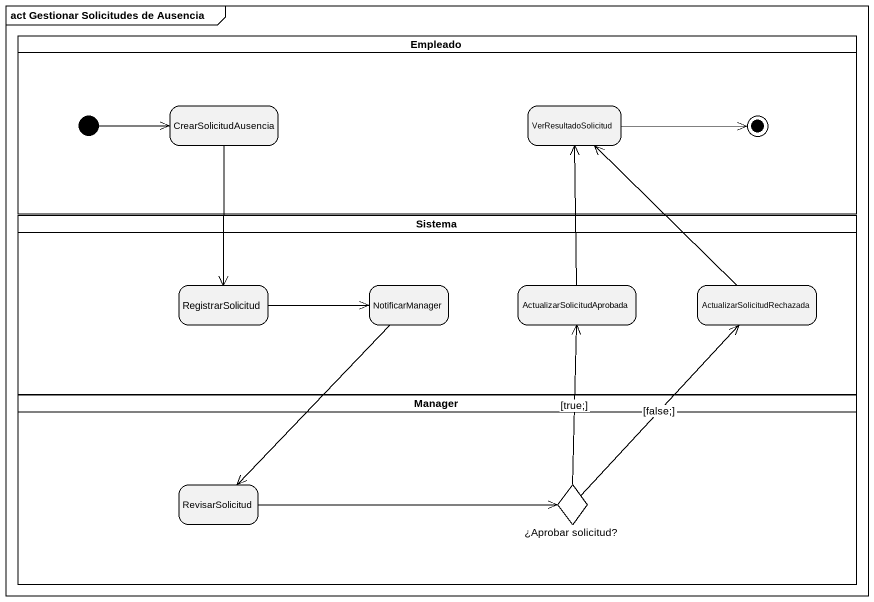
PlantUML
@startuml
mainframe act Gestionar Solicitudes de Ausencia
hide empty description
state Empleado <<partition>> {
  state CrearSolicitudAusencia
  state VerResultadoSolicitud
  [*] -right-> CrearSolicitudAusencia
  VerResultadoSolicitud -right-> [*]
}
state Sistema <<partition>> {
  state RegistrarSolicitud
  state NotificarManager
  state ActualizarSolicitudAprobada
  state ActualizarSolicitudRechazada
}
state Manager <<partition>> {
  state RevisarSolicitud
  state "¿Aprobar solicitud?" as Aprobar_solicitud <<choice>>
}
CrearSolicitudAusencia --> RegistrarSolicitud
RegistrarSolicitud -right-> NotificarManager
NotificarManager --> RevisarSolicitud
ActualizarSolicitudAprobada -up-> VerResultadoSolicitud
ActualizarSolicitudRechazada -up-> VerResultadoSolicitud
RevisarSolicitud -right-> Aprobar_solicitud
Aprobar_solicitud -up-> ActualizarSolicitudAprobada : [true;]
Aprobar_solicitud -up-> ActualizarSolicitudRechazada : [false;]
@enduml
